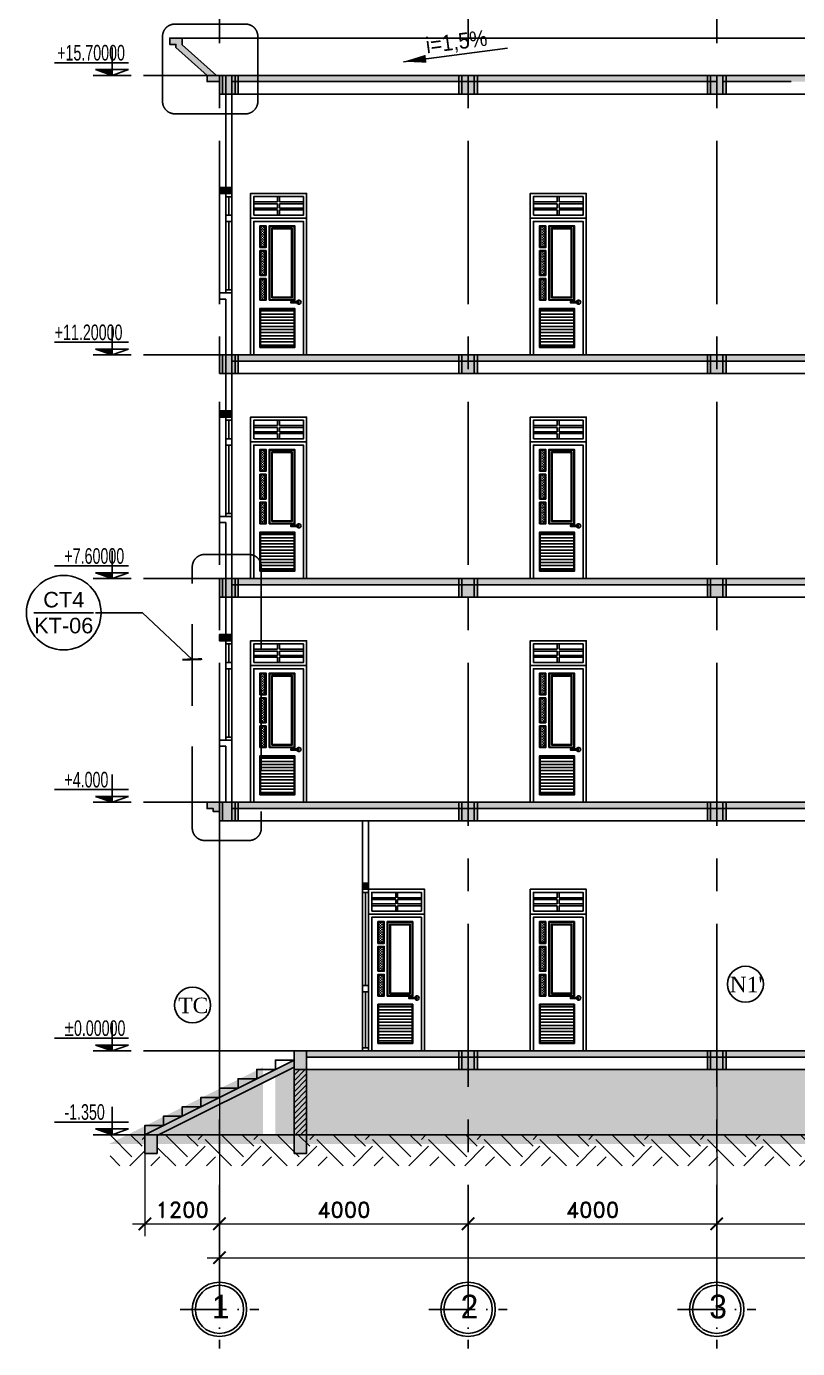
# Model space of a CAD drawing. Header units: inches. Extents: x 452443 to 881249, y 975131 to 1198310.
# Drawn here: x 695557 to 707962, y 1031718 to 1052999 of the extents above; entities that cross this region are included whole.
import ezdxf
from ezdxf.enums import TextEntityAlignment as Align

# ---------------------------------------------------------------- set-up
doc = ezdxf.new("R2010")
doc.units = ezdxf.units.IN
doc.header["$LTSCALE"] = 3.5
doc.header["$MEASUREMENT"] = 0
for name, pattern in [('ACAD_ISO10W100', [18, 12, -3, 0, -3]), ('CENTER', [2, 1.25, -0.25, 0.25, -0.25]), ('HIDDEN', [0.375, 0.25, -0.125])]:
    doc.linetypes.add(name, pattern=pattern)
for name, color, linetype in [('cot', 1, 'Continuous'), ('CUA', 4, 'Continuous'), ('DOOR-84', 84, 'Continuous'), ('GHICHU', 40, 'Continuous'), ('HA', 8, 'Continuous'), ('hatch', 4, 'Continuous'), ('Mui ten', 9, 'Continuous'), ('N-THAY2', 2, 'Continuous'), ('Netthay_126', 126, 'Continuous'), ('NOI THAT', 42, 'Continuous'), ('phong', 2, 'Continuous'), ('text', 3, 'Continuous'), ('thuocdo', 3, 'Continuous'), ('Truc', 252, 'Continuous'), ('VISIONABLE-LINE126', 126, 'Continuous')]:
    doc.layers.add(name, color=color, linetype=linetype)
doc.styles.add('chu 1', font='VHELVEN0.TTF')
doc.styles.add('CHUGHICHU', font='VTIMESN0.TTF')
doc.styles.add('ghichu25', font='VHELVEN0.TTF', dxfattribs={"width": 0.9})
doc.styles.add('KICHTHUOC', font='VHELVCN0.TTF')
doc.styles.add('romand', font='romand.shx')
doc.styles.get("Standard").update_dxf_attribs({"font": 'times.ttf'})
doc.styles.add('STYLE5', font='VAVON_.TTF')
doc.dimstyles.new('50', dxfattribs={"dimscale": 75, "dimtxt": 2.5, "dimasz": 30, "dimexe": 2, "dimexo": 0, "dimgap": 1, "dimtad": 1, "dimdec": 0, "dimdsep": 46, "dimtxsty": 'CHUGHICHU', "dimblk": 'ARCHTICK', "dimcen": 1.5, "dimdle": 2, "dimclrd": 256, "dimclre": 256, "dimclrt": 7, "dimadec": 0, "dimazin": 0, "dimtfac": 1, "dimtdec": 0, "dimtofl": 0, "dimtmove": 2, "dimatfit": 3, "dimldrblk": 'ARCHTICK', "dimfxl": 1, "dimtolj": 1, "dimtzin": 0, "dimlwd": -1, "dimlwe": -1, "dimarcsym": 0})
doc.dimstyles.new('TL100', dxfattribs={"dimscale": 100, "dimtxt": 2.5, "dimasz": 2, "dimexe": 2, "dimexo": 1, "dimgap": 1, "dimtad": 1, "dimdec": 0, "dimzin": 0, "dimdsep": 46, "dimtxsty": 'romand', "dimblk": 'ARCHTICK', "dimcen": 2, "dimdle": 2, "dimclrd": 256, "dimclre": 256, "dimclrt": 7, "dimadec": 0, "dimazin": 0, "dimtfac": 0.004, "dimtdec": 0, "dimtmove": 2, "dimatfit": 3, "dimfxl": 1, "dimtolj": 1, "dimtzin": 0, "dimlwd": 20, "dimlwe": 20, "dimarcsym": 1})

# ---------------------------------------------------------------- blocks, each defined once
blk = doc.blocks.new('truc tron')
at = {"layer": 'DOOR-84', "linetype": 'ACAD_ISO10W100', "ltscale": 20}
for p, q in [((0, -710), (0, 710)), ((710, 0), (-710, 0))]:
    blk.add_line(p, q, dxfattribs=at)
at = {"layer": 'DOOR-84', "linetype": 'Continuous'}
blk.add_circle((0, 0), 492, dxfattribs=at)
at = {"layer": 'NOI THAT', "linetype": 'Continuous'}
blk.add_circle((0, 0), 437, dxfattribs=at)
blk = doc.blocks.new('cuadi900x2600')
at = {"layer": 'CUA'}
h = blk.add_hatch(dxfattribs=at)
h.set_pattern_fill('ANSI31', color=256, scale=400, angle=315, style=0)
h.set_pattern_definition([(0, (150, 120), (2e-14, 50), [])])
h.paths.add_polyline_path([(700, 739), (160, 739), (160, 130), (700, 130)])
at = {"layer": 'hatch'}
h = blk.add_hatch(dxfattribs=at)
h.set_pattern_fill('CROSS', color=256, scale=80, style=0)
h.set_pattern_definition([(0, (21608.668, -13677.254), (20, 20), [10, -30]), (90, (21613.668, -13682.254), (-20, 20), [10, -30])])
h.paths.add_polyline_path([(160, 1740), (240, 1740), (240, 2070), (160, 2070)])
h.paths.add_polyline_path([(160, 1290), (240, 1290), (240, 1670), (160, 1670)])
h.paths.add_polyline_path([(160, 890), (240, 890), (240, 1220), (160, 1220)])
at = {"layer": 'CUA'}
for p, q in [((50, 2465), (435, 2465)), ((50, 2435), (435, 2435)), ((50, 2365), (435, 2365)), ((465, 2465), (850, 2465)), ((465, 2435), (850, 2435)), ((465, 2365), (850, 2365)), ((50, 2335), (435, 2335)), ((465, 2335), (850, 2335))]:
    blk.add_line(p, q, dxfattribs=at)
for points in [[(0, 2200), (900, 2200), (900, 2600), (0, 2600)], [(50, 2250), (850, 2250), (850, 2550), (50, 2550)], [(0, 0), (900, 0), (900, 2200), (0, 2200)], [(50, 0), (850, 0), (850, 2150), (50, 2150)], [(150, 1730), (250, 1730), (250, 2080), (150, 2080)], [(300, 880), (710, 880), (710, 2080), (300, 2080)], [(150, 1280), (250, 1280), (250, 1680), (150, 1680)], [(150, 880), (250, 880), (250, 1230), (150, 1230)], [(778, 860), (647, 860), (647, 840), (778, 840)], [(778, 860), (647, 860), (647, 840), (778, 840)], [(150, 120), (710, 120), (710, 749), (150, 749)]]:
    blk.add_lwpolyline(points, close=True, dxfattribs=at)
for points in [[(450, 2550), (50, 2550)], [(435, 2550), (435, 2465)], [(435, 2435), (435, 2365)], [(450, 2550), (850, 2550)], [(465, 2550), (465, 2465)], [(465, 2435), (465, 2365)], [(435, 2335), (435, 2250)], [(465, 2335), (465, 2250)]]:
    blk.add_lwpolyline(points, dxfattribs=at)
blk.add_arc((778, 850), 33.7, 196.9172, 163.0828, dxfattribs=at)
blk.add_arc((778, 850), 33.7, 196.9172, 163.0828, dxfattribs=at)
at = {"layer": 'HA', "ltscale": 50}
for points in [[(160, 1740), (240, 1740), (240, 2070), (160, 2070)], [(310, 890), (700, 890), (700, 2070), (310, 2070)], [(340, 920), (670, 920), (670, 2040), (340, 2040)], [(350, 930), (660, 930), (660, 2030), (350, 2030)], [(160, 1290), (240, 1290), (240, 1670), (160, 1670)], [(160, 890), (240, 890), (240, 1220), (160, 1220)], [(160, 130), (700, 130), (700, 739), (160, 739)]]:
    blk.add_lwpolyline(points, close=True, dxfattribs=at)
blk = doc.blocks.new('dodoc')
at = {"layer": 'N-THAY2', "ltscale": 50}
blk.add_line((1320, 0), (0, 0), dxfattribs=at)
blk.add_lwpolyline([(0, 0, 0, 100, 0), (286, 0, 100, 100, 0)], format="xyseb", dxfattribs=at)
at = {"layer": 'N-THAY2', "color": 7, "ltscale": 50, "style": 'ghichu25', "width": 0.9}
blk.add_attdef('I=1,5%', (386, 112), '', height=200, dxfattribs=at)
blk = doc.blocks.new('_ArchTick')
at = {"color": 0, "linetype": 'ByBlock', "const_width": 0.15}
blk.add_lwpolyline([(-0.5, -0.5), (0.5, 0.5)], dxfattribs=at)
blk = doc.blocks.new('*D2232')
at = {"layer": 'DEFPOINTS', "color": 0}
for p in [(698662, 1037101), (702662, 1033726), (702662, 1033048)]:
    blk.add_point(p, dxfattribs=at)
at = {"layer": 'thuocdo', "lineweight": 20}
for p, q in [((698662, 1037001), (698662, 1033526)), ((702662, 1033148), (702662, 1033926)), ((698462, 1033726), (702862, 1033726))]:
    blk.add_line(p, q, dxfattribs=at)
at = {"layer": 'thuocdo', "lineweight": 20, "xscale": 200, "yscale": 200, "zscale": 200, "rotation": 180}
blk.add_blockref('_ArchTick', (698662, 1033726), dxfattribs=at)
at = {"layer": 'thuocdo', "lineweight": 20, "xscale": 200, "yscale": 200, "zscale": 200}
blk.add_blockref('_ArchTick', (702662, 1033726), dxfattribs=at)
at = {"layer": 'thuocdo', "color": 7, "insert": (700662, 1033951), "char_height": 250, "attachment_point": 5, "style": 'romand'}
blk.add_mtext('\\A1;4000', dxfattribs=at)
blk = doc.blocks.new('*D2233')
at = {"layer": 'DEFPOINTS', "color": 0}
for p in [(706662, 1036784), (706662, 1033726), (702662, 1033048)]:
    blk.add_point(p, dxfattribs=at)
at = {"layer": 'thuocdo', "lineweight": 20}
for p, q in [((706662, 1036684), (706662, 1033526)), ((702662, 1033148), (702662, 1033926)), ((702462, 1033726), (706862, 1033726))]:
    blk.add_line(p, q, dxfattribs=at)
at = {"layer": 'thuocdo', "lineweight": 20, "xscale": 200, "yscale": 200, "zscale": 200, "rotation": 180}
blk.add_blockref('_ArchTick', (702662, 1033726), dxfattribs=at)
at = {"layer": 'thuocdo', "lineweight": 20, "xscale": 200, "yscale": 200, "zscale": 200}
blk.add_blockref('_ArchTick', (706662, 1033726), dxfattribs=at)
at = {"layer": 'thuocdo', "color": 7, "insert": (704662, 1033951), "char_height": 250, "attachment_point": 5, "style": 'romand'}
blk.add_mtext('\\A1;4000', dxfattribs=at)
blk = doc.blocks.new('*D2234')
at = {"layer": 'DEFPOINTS', "color": 0}
for p in [(706662, 1036784), (710662, 1036784), (710662, 1033726)]:
    blk.add_point(p, dxfattribs=at)
at = {"layer": 'thuocdo', "lineweight": 20}
for p, q in [((706662, 1036684), (706662, 1033526)), ((710662, 1036684), (710662, 1033526)), ((706462, 1033726), (710862, 1033726))]:
    blk.add_line(p, q, dxfattribs=at)
at = {"layer": 'thuocdo', "lineweight": 20, "xscale": 200, "yscale": 200, "zscale": 200, "rotation": 180}
blk.add_blockref('_ArchTick', (706662, 1033726), dxfattribs=at)
at = {"layer": 'thuocdo', "lineweight": 20, "xscale": 200, "yscale": 200, "zscale": 200}
blk.add_blockref('_ArchTick', (710662, 1033726), dxfattribs=at)
at = {"layer": 'thuocdo', "color": 7, "insert": (708662, 1033951), "char_height": 250, "attachment_point": 5, "style": 'romand'}
blk.add_mtext('\\A1;4000', dxfattribs=at)
blk = doc.blocks.new('*D2248')
at = {"layer": 'DEFPOINTS', "color": 0}
for p in [(698662, 1034330), (727162, 1034330), (727162, 1033181)]:
    blk.add_point(p, dxfattribs=at)
at = {"layer": 'thuocdo', "lineweight": 20}
for p, q in [((698662, 1034230), (698662, 1032981)), ((727162, 1034230), (727162, 1032981)), ((698462, 1033181), (727362, 1033181))]:
    blk.add_line(p, q, dxfattribs=at)
at = {"layer": 'thuocdo', "lineweight": 20, "xscale": 200, "yscale": 200, "zscale": 200, "rotation": 180}
blk.add_blockref('_ArchTick', (698662, 1033181), dxfattribs=at)
at = {"layer": 'thuocdo', "lineweight": 20, "xscale": 200, "yscale": 200, "zscale": 200}
blk.add_blockref('_ArchTick', (727162, 1033181), dxfattribs=at)
at = {"layer": 'thuocdo', "color": 7, "insert": (712912, 1033406), "char_height": 250, "attachment_point": 5, "style": 'romand'}
blk.add_mtext('\\A1;28500', dxfattribs=at)
blk = doc.blocks.new('CD')
at = {"ltscale": 50}
blk.add_hatch(color=256, dxfattribs=at).paths.add_polyline_path([(0, 69), (0, 0), (197, 69)])
for p, q in [((0, 0), (0, 335)), ((-227, 0), (227, 0)), ((0, 0), (-197, 69)), ((197, 69), (-197, 69)), ((-196, 152), (688, 152)), ((0, 0), (197, 69))]:
    blk.add_line(p, q, dxfattribs=at)
at = {"layer": 'text', "style": 'KICHTHUOC', "width": 0.8}
blk.add_attdef('%%P0.000', (17, 179), '', height=150, dxfattribs=at)
blk = doc.blocks.new('*D2853')
at = {"layer": 'DEFPOINTS', "color": 0}
for p in [(697462, 1035235), (698662, 1035160), (698662, 1033726)]:
    blk.add_point(p, dxfattribs=at)
at = {"layer": 'thuocdo', "linetype": 'Continuous', "lineweight": 20}
for p, q in [((697462, 1035135), (697462, 1033526)), ((698662, 1035060), (698662, 1033526)), ((697262, 1033726), (698862, 1033726))]:
    blk.add_line(p, q, dxfattribs=at)
at = {"layer": 'thuocdo', "lineweight": 20, "xscale": 200, "yscale": 200, "zscale": 200, "rotation": 180}
blk.add_blockref('_ArchTick', (697462, 1033726), dxfattribs=at)
at = {"layer": 'thuocdo', "lineweight": 20, "xscale": 200, "yscale": 200, "zscale": 200}
blk.add_blockref('_ArchTick', (698662, 1033726), dxfattribs=at)
at = {"layer": 'thuocdo', "color": 7, "insert": (698062, 1033951), "char_height": 250, "attachment_point": 5, "style": 'romand'}
blk.add_mtext('\\A1;1200', dxfattribs=at)

msp = doc.modelspace()

# ---------------------------------------------------------------- hatches: boundary and pattern name
at = {"layer": 'cot'}
h = msp.add_hatch(color=256, dxfattribs=at)
h.dxf.hatch_style = 1
h.paths.add_polyline_path([(698662.3, 1052110.4), (698662.3, 1052210.4), (698611.8, 1052210.4), (698062.3, 1052704.9), (698062.3, 1052810.4), (697862.3, 1052810.4), (697862.3, 1052710.4), (697962.3, 1052710.4), (697962.3, 1052660.4), (698462.3, 1052210.4), (698462.3, 1052110.4)])
h = msp.add_hatch(color=256, dxfattribs=at)
h.dxf.hatch_style = 1
h.paths.add_polyline_path([(698862.3, 1052210.4), (698662.3, 1052210.4), (698662.3, 1051910.4), (698862.3, 1051910.4)])
h = msp.add_hatch(color=256, dxfattribs=at)
h.dxf.hatch_style = 1
h.paths.add_polyline_path([(698962.3, 1052210.4), (698662.3, 1052210.4), (698662.3, 1051910.4), (698962.3, 1051910.4)])
h = msp.add_hatch(color=256, dxfattribs=at)
h.dxf.hatch_style = 1
h.paths.add_polyline_path([(698912.3, 1052210.4), (698712.3, 1052210.4), (698712.3, 1051910.4), (698912.3, 1051910.4)])
h = msp.add_hatch(color=256, dxfattribs=at)
h.dxf.hatch_style = 1
h.paths.add_polyline_path([(698912.3, 1052210.4), (698712.3, 1052210.4), (698712.3, 1051910.4), (698912.3, 1051910.4)])
h = msp.add_hatch(color=256, dxfattribs=at)
h.dxf.hatch_style = 1
h.paths.add_polyline_path([(702562.3, 1052210.4), (698862.3, 1052210.4), (698862.3, 1052110.4), (702562.3, 1052110.4)])
h.paths.add_polyline_path([(706562.3, 1052210.4), (702762.3, 1052210.4), (702762.3, 1052110.4), (706562.3, 1052110.4)])
h = msp.add_hatch(color=256, dxfattribs=at)
h.dxf.hatch_style = 1
h.paths.add_polyline_path([(702812.3, 1052210.4), (702512.3, 1052210.4), (702512.3, 1051910.4), (702812.3, 1051910.4)])
h = msp.add_hatch(color=256, dxfattribs=at)
h.dxf.hatch_style = 1
h.paths.add_polyline_path([(702762.3, 1052210.4), (702562.3, 1052210.4), (702562.3, 1051910.4), (702762.3, 1051910.4)])
h = msp.add_hatch(color=256, dxfattribs=at)
h.dxf.hatch_style = 1
h.paths.add_polyline_path([(702762.3, 1052210.4), (702562.3, 1052210.4), (702562.3, 1051910.4), (702762.3, 1051910.4)])
h = msp.add_hatch(color=256, dxfattribs=at)
h.dxf.hatch_style = 1
h.paths.add_polyline_path([(706812.3, 1052210.4), (706512.3, 1052210.4), (706512.3, 1051910.4), (706812.3, 1051910.4)])
h = msp.add_hatch(color=256, dxfattribs=at)
h.dxf.hatch_style = 1
h.paths.add_polyline_path([(706762.3, 1052210.4), (706562.3, 1052210.4), (706562.3, 1051910.4), (706762.3, 1051910.4)])
h = msp.add_hatch(color=256, dxfattribs=at)
h.dxf.hatch_style = 1
h.paths.add_polyline_path([(706762.3, 1052210.4), (706562.3, 1052210.4), (706562.3, 1051910.4), (706762.3, 1051910.4)])
h = msp.add_hatch(color=256, dxfattribs=at)
h.dxf.hatch_style = 1
h.paths.add_polyline_path([(707862.3, 1052210.4), (706762.3, 1052210.4), (706762.3, 1052110.4), (707862.3, 1052110.4)])
h = msp.add_hatch(color=256, dxfattribs=at)
h.dxf.hatch_style = 1
h.paths.add_polyline_path([(710512.3, 1052210.4), (707562.3, 1052210.4), (707562.3, 1052110.4), (710512.3, 1052110.4)])
h.paths.add_polyline_path([(715012.3, 1052210.4), (710812.3, 1052210.4), (710812.3, 1052110.4), (715012.3, 1052110.4)])
h = msp.add_hatch(color=256, dxfattribs=at)
h.dxf.hatch_style = 1
h.paths.add_polyline_path([(698662.3, 1050408.6), (698862.3, 1050408.6), (698862.3, 1050308.6), (698662.3, 1050308.6)])
h = msp.add_hatch(color=256, dxfattribs=at)
h.dxf.hatch_style = 1
h.paths.add_polyline_path([(706262.3, 1047710.4), (702262.3, 1047710.4), (702262.3, 1047610.4), (706262.3, 1047610.4)])
h.paths.add_polyline_path([(710562.3, 1047710.4), (706262.3, 1047710.4), (706262.3, 1047610.4), (710562.3, 1047610.4)])
h.paths.add_polyline_path([(715062.3, 1047710.4), (710762.3, 1047710.4), (710762.3, 1047610.4), (715062.3, 1047610.4)])
h.paths.add_polyline_path([(719562.3, 1047710.4), (715262.3, 1047710.4), (715262.3, 1047610.4), (719562.3, 1047610.4)])
h.paths.add_polyline_path([(723562.3, 1047710.4), (719562.3, 1047710.4), (719562.3, 1047610.4), (723562.3, 1047610.4)])
h.paths.add_polyline_path([(698662.3, 1047710.4), (698662.3, 1047610.4), (702262.3, 1047610.4), (702262.3, 1047710.4)])
h.paths.add_polyline_path([(727162.3, 1047610.4), (727162.3, 1047710.4), (723562.3, 1047710.4), (723562.3, 1047610.4)])
h = msp.add_hatch(color=256, dxfattribs=at)
h.dxf.hatch_style = 1
h.paths.add_polyline_path([(698862.3, 1047710.4), (698662.3, 1047710.4), (698662.3, 1047410.4), (698862.3, 1047410.4)])
h = msp.add_hatch(color=256, dxfattribs=at)
h.dxf.hatch_style = 1
h.paths.add_polyline_path([(698962.3, 1047710.4), (698662.3, 1047710.4), (698662.3, 1047410.4), (698962.3, 1047410.4)])
h = msp.add_hatch(color=256, dxfattribs=at)
h.dxf.hatch_style = 1
h.paths.add_polyline_path([(698962.3, 1047710.4), (698662.3, 1047710.4), (698662.3, 1047410.4), (698962.3, 1047410.4)])
h = msp.add_hatch(color=256, dxfattribs=at)
h.dxf.hatch_style = 1
h.paths.add_polyline_path([(698912.3, 1047710.4), (698712.3, 1047710.4), (698712.3, 1047410.4), (698912.3, 1047410.4)])
h = msp.add_hatch(color=256, dxfattribs=at)
h.dxf.hatch_style = 1
h.paths.add_polyline_path([(698912.3, 1047710.4), (698712.3, 1047710.4), (698712.3, 1047410.4), (698912.3, 1047410.4)])
h = msp.add_hatch(color=256, dxfattribs=at)
h.dxf.hatch_style = 1
h.paths.add_polyline_path([(698912.3, 1047710.4), (698712.3, 1047710.4), (698712.3, 1047410.4), (698912.3, 1047410.4)])
h = msp.add_hatch(color=256, dxfattribs=at)
h.dxf.hatch_style = 1
h.paths.add_polyline_path([(702812.3, 1047710.4), (702512.3, 1047710.4), (702512.3, 1047410.4), (702812.3, 1047410.4)])
h = msp.add_hatch(color=256, dxfattribs=at)
h.dxf.hatch_style = 1
h.paths.add_polyline_path([(702812.3, 1047710.4), (702512.3, 1047710.4), (702512.3, 1047410.4), (702812.3, 1047410.4)])
h = msp.add_hatch(color=256, dxfattribs=at)
h.dxf.hatch_style = 1
h.paths.add_polyline_path([(702762.3, 1047710.4), (702562.3, 1047710.4), (702562.3, 1047410.4), (702762.3, 1047410.4)])
h = msp.add_hatch(color=256, dxfattribs=at)
h.dxf.hatch_style = 1
h.paths.add_polyline_path([(702762.3, 1047710.4), (702562.3, 1047710.4), (702562.3, 1047410.4), (702762.3, 1047410.4)])
h = msp.add_hatch(color=256, dxfattribs=at)
h.dxf.hatch_style = 1
h.paths.add_polyline_path([(702762.3, 1047710.4), (702562.3, 1047710.4), (702562.3, 1047410.4), (702762.3, 1047410.4)])
h = msp.add_hatch(color=256, dxfattribs=at)
h.dxf.hatch_style = 1
h.paths.add_polyline_path([(706812.3, 1047710.4), (706512.3, 1047710.4), (706512.3, 1047410.4), (706812.3, 1047410.4)])
h = msp.add_hatch(color=256, dxfattribs=at)
h.dxf.hatch_style = 1
h.paths.add_polyline_path([(706812.3, 1047710.4), (706512.3, 1047710.4), (706512.3, 1047410.4), (706812.3, 1047410.4)])
h = msp.add_hatch(color=256, dxfattribs=at)
h.dxf.hatch_style = 1
h.paths.add_polyline_path([(706762.3, 1047710.4), (706562.3, 1047710.4), (706562.3, 1047410.4), (706762.3, 1047410.4)])
h = msp.add_hatch(color=256, dxfattribs=at)
h.dxf.hatch_style = 1
h.paths.add_polyline_path([(706762.3, 1047710.4), (706562.3, 1047710.4), (706562.3, 1047410.4), (706762.3, 1047410.4)])
h = msp.add_hatch(color=256, dxfattribs=at)
h.dxf.hatch_style = 1
h.paths.add_polyline_path([(706762.3, 1047710.4), (706562.3, 1047710.4), (706562.3, 1047410.4), (706762.3, 1047410.4)])
h = msp.add_hatch(color=256, dxfattribs=at)
h.dxf.hatch_style = 1
h.paths.add_polyline_path([(698662.3, 1046810.4), (698862.3, 1046810.4), (698862.3, 1046710.4), (698662.3, 1046710.4)])
h = msp.add_hatch(color=256, dxfattribs=at)
h.dxf.hatch_style = 1
h.paths.add_polyline_path([(706262.3, 1044110.4), (702062.3, 1044110.4), (702062.3, 1044010.4), (706262.3, 1044010.4)])
h.paths.add_polyline_path([(710562.3, 1044110.4), (706262.3, 1044110.4), (706262.3, 1044010.4), (710562.3, 1044010.4)])
h.paths.add_polyline_path([(715062.3, 1044110.4), (710762.3, 1044110.4), (710762.3, 1044010.4), (715062.3, 1044010.4)])
h.paths.add_polyline_path([(719562.3, 1044110.4), (715262.3, 1044110.4), (715262.3, 1044010.4), (719562.3, 1044010.4)])
h.paths.add_polyline_path([(723562.3, 1044110.4), (719562.3, 1044110.4), (719562.3, 1044010.4), (723562.3, 1044010.4)])
h.paths.add_polyline_path([(698662.3, 1044110.4), (698662.3, 1044010.4), (702062.3, 1044010.4), (702062.3, 1044110.4)])
h.paths.add_polyline_path([(727162.3, 1044010.4), (727162.3, 1044110.4), (723562.3, 1044110.4), (723562.3, 1044010.4)])
h = msp.add_hatch(color=256, dxfattribs=at)
h.dxf.hatch_style = 1
h.paths.add_polyline_path([(698862.3, 1044110.4), (698662.3, 1044110.4), (698662.3, 1043810.4), (698862.3, 1043810.4)])
h = msp.add_hatch(color=256, dxfattribs=at)
h.dxf.hatch_style = 1
h.paths.add_polyline_path([(698962.3, 1044110.4), (698662.3, 1044110.4), (698662.3, 1043810.4), (698962.3, 1043810.4)])
h = msp.add_hatch(color=256, dxfattribs=at)
h.dxf.hatch_style = 1
h.paths.add_polyline_path([(698912.3, 1044110.4), (698712.3, 1044110.4), (698712.3, 1043810.4), (698912.3, 1043810.4)])
h = msp.add_hatch(color=256, dxfattribs=at)
h.dxf.hatch_style = 1
h.paths.add_polyline_path([(698912.3, 1044110.4), (698712.3, 1044110.4), (698712.3, 1043810.4), (698912.3, 1043810.4)])
h = msp.add_hatch(color=256, dxfattribs=at)
h.dxf.hatch_style = 1
h.paths.add_polyline_path([(698912.3, 1044110.4), (698712.3, 1044110.4), (698712.3, 1043810.4), (698912.3, 1043810.4)])
h = msp.add_hatch(color=256, dxfattribs=at)
h.dxf.hatch_style = 1
h.paths.add_polyline_path([(702812.3, 1044110.4), (702512.3, 1044110.4), (702512.3, 1043810.4), (702812.3, 1043810.4)])
h = msp.add_hatch(color=256, dxfattribs=at)
h.dxf.hatch_style = 1
h.paths.add_polyline_path([(702762.3, 1044110.4), (702562.3, 1044110.4), (702562.3, 1043810.4), (702762.3, 1043810.4)])
h = msp.add_hatch(color=256, dxfattribs=at)
h.dxf.hatch_style = 1
h.paths.add_polyline_path([(702762.3, 1044110.4), (702562.3, 1044110.4), (702562.3, 1043810.4), (702762.3, 1043810.4)])
h = msp.add_hatch(color=256, dxfattribs=at)
h.dxf.hatch_style = 1
h.paths.add_polyline_path([(702762.3, 1044110.4), (702562.3, 1044110.4), (702562.3, 1043810.4), (702762.3, 1043810.4)])
h = msp.add_hatch(color=256, dxfattribs=at)
h.dxf.hatch_style = 1
h.paths.add_polyline_path([(706812.3, 1044110.4), (706512.3, 1044110.4), (706512.3, 1043810.4), (706812.3, 1043810.4)])
h = msp.add_hatch(color=256, dxfattribs=at)
h.dxf.hatch_style = 1
h.paths.add_polyline_path([(706762.3, 1044110.4), (706562.3, 1044110.4), (706562.3, 1043810.4), (706762.3, 1043810.4)])
h = msp.add_hatch(color=256, dxfattribs=at)
h.dxf.hatch_style = 1
h.paths.add_polyline_path([(706762.3, 1044110.4), (706562.3, 1044110.4), (706562.3, 1043810.4), (706762.3, 1043810.4)])
h = msp.add_hatch(color=256, dxfattribs=at)
h.dxf.hatch_style = 1
h.paths.add_polyline_path([(706762.3, 1044110.4), (706562.3, 1044110.4), (706562.3, 1043810.4), (706762.3, 1043810.4)])
h = msp.add_hatch(color=256, dxfattribs=at)
h.dxf.hatch_style = 1
h.paths.add_polyline_path([(698662.3, 1043210.4), (698862.3, 1043210.4), (698862.3, 1043110.4), (698662.3, 1043110.4)])
h = msp.add_hatch(color=256, dxfattribs=at)
h.dxf.hatch_style = 1
h.paths.add_polyline_path([(698662.3, 1040510.4), (698462.3, 1040510.4), (698462.3, 1040410.4), (698562.3, 1040410.4), (698562.3, 1040360.4), (698662.3, 1040360.4)])
h.paths.add_polyline_path([(706062.3, 1040510.4), (702262.3, 1040510.4), (702262.3, 1040410.4), (706062.3, 1040410.4)])
h.paths.add_polyline_path([(710562.3, 1040510.4), (706062.3, 1040510.4), (706062.3, 1040410.4), (710562.3, 1040410.4)])
h.paths.add_polyline_path([(715062.3, 1040510.4), (710762.3, 1040510.4), (710762.3, 1040410.4), (715062.3, 1040410.4)])
h.paths.add_polyline_path([(719562.3, 1040510.4), (715262.3, 1040510.4), (715262.3, 1040410.4), (719562.3, 1040410.4)])
h.paths.add_polyline_path([(723562.3, 1040510.4), (719562.3, 1040510.4), (719562.3, 1040410.4), (723562.3, 1040410.4)])
h.paths.add_polyline_path([(727362.3, 1040510.4), (727162.3, 1040510.4), (727162.3, 1040360.4), (727262.3, 1040360.4), (727262.3, 1040410.4), (727362.3, 1040410.4)])
h.paths.add_polyline_path([(727162.3, 1040410.4), (727162.3, 1040510.4), (723562.3, 1040510.4), (723562.3, 1040410.4)])
h.paths.add_polyline_path([(698662.3, 1040510.4), (698662.3, 1040410.4), (702262.3, 1040410.4), (702262.3, 1040510.4)])
h = msp.add_hatch(color=256, dxfattribs=at)
h.dxf.hatch_style = 1
h.paths.add_polyline_path([(698862.3, 1040510.4), (698662.3, 1040510.4), (698662.3, 1040210.4), (698862.3, 1040210.4)])
h = msp.add_hatch(color=256, dxfattribs=at)
h.dxf.hatch_style = 1
h.paths.add_polyline_path([(698962.3, 1040510.4), (698662.3, 1040510.4), (698662.3, 1040210.4), (698962.3, 1040210.4)])
h = msp.add_hatch(color=256, dxfattribs=at)
h.dxf.hatch_style = 1
h.paths.add_polyline_path([(698912.3, 1040510.4), (698712.3, 1040510.4), (698712.3, 1040210.4), (698912.3, 1040210.4)])
h = msp.add_hatch(color=256, dxfattribs=at)
h.dxf.hatch_style = 1
h.paths.add_polyline_path([(698912.3, 1040510.4), (698712.3, 1040510.4), (698712.3, 1040210.4), (698912.3, 1040210.4)])
h = msp.add_hatch(color=256, dxfattribs=at)
h.dxf.hatch_style = 1
h.paths.add_polyline_path([(698912.3, 1040510.4), (698712.3, 1040510.4), (698712.3, 1040210.4), (698912.3, 1040210.4)])
h = msp.add_hatch(color=256, dxfattribs=at)
h.dxf.hatch_style = 1
h.paths.add_polyline_path([(702812.3, 1040510.4), (702512.3, 1040510.4), (702512.3, 1040210.4), (702812.3, 1040210.4)])
h = msp.add_hatch(color=256, dxfattribs=at)
h.dxf.hatch_style = 1
h.paths.add_polyline_path([(702762.3, 1040510.4), (702562.3, 1040510.4), (702562.3, 1040210.4), (702762.3, 1040210.4)])
h = msp.add_hatch(color=256, dxfattribs=at)
h.dxf.hatch_style = 1
h.paths.add_polyline_path([(702762.3, 1040510.4), (702562.3, 1040510.4), (702562.3, 1040210.4), (702762.3, 1040210.4)])
h = msp.add_hatch(color=256, dxfattribs=at)
h.dxf.hatch_style = 1
h.paths.add_polyline_path([(702762.3, 1040510.4), (702562.3, 1040510.4), (702562.3, 1040210.4), (702762.3, 1040210.4)])
h = msp.add_hatch(color=256, dxfattribs=at)
h.dxf.hatch_style = 1
h.paths.add_polyline_path([(706812.3, 1040510.4), (706512.3, 1040510.4), (706512.3, 1040210.4), (706812.3, 1040210.4)])
h = msp.add_hatch(color=256, dxfattribs=at)
h.dxf.hatch_style = 1
h.paths.add_polyline_path([(706762.3, 1040510.4), (706562.3, 1040510.4), (706562.3, 1040210.4), (706762.3, 1040210.4)])
h = msp.add_hatch(color=256, dxfattribs=at)
h.dxf.hatch_style = 1
h.paths.add_polyline_path([(706762.3, 1040510.4), (706562.3, 1040510.4), (706562.3, 1040210.4), (706762.3, 1040210.4)])
h = msp.add_hatch(color=256, dxfattribs=at)
h.dxf.hatch_style = 1
h.paths.add_polyline_path([(706762.3, 1040510.4), (706562.3, 1040510.4), (706562.3, 1040210.4), (706762.3, 1040210.4)])
h = msp.add_hatch(color=256, dxfattribs=at)
h.dxf.hatch_style = 1
h.paths.add_polyline_path([(701062.3, 1039210.4), (700962.3, 1039210.4), (700962.3, 1039110.4), (701062.3, 1039110.4)])
h = msp.add_hatch(color=256, dxfattribs=at)
h.dxf.hatch_style = 1
h.paths.add_polyline_path([(699862.3, 1036248.6), (699862.3, 1036360.4), (697462.3, 1035160.4), (697662.3, 1035160.4), (697685.9, 1035160.4)])
h = msp.add_hatch(color=256, dxfattribs=at)
h.dxf.hatch_style = 1
h.paths.add_polyline_path([(700062.3, 1036510.4), (699862.3, 1036510.4), (699862.3, 1036210.4), (700062.3, 1036210.4)])
h = msp.add_hatch(color=256, dxfattribs=at)
h.dxf.hatch_style = 1
h.paths.add_polyline_path([(723562.3, 1036510.4), (719562.3, 1036510.4), (719562.3, 1036410.4), (723562.3, 1036410.4)])
h.paths.add_polyline_path([(719562.3, 1036510.4), (715262.3, 1036510.4), (715262.3, 1036410.4), (719562.3, 1036410.4)])
h.paths.add_polyline_path([(715062.3, 1036510.4), (710762.3, 1036510.4), (710762.3, 1036410.4), (715062.3, 1036410.4)])
h.paths.add_polyline_path([(710562.3, 1036510.4), (706262.3, 1036510.4), (706262.3, 1036410.4), (710562.3, 1036410.4)])
h.paths.add_polyline_path([(706262.3, 1036510.4), (702062.3, 1036510.4), (702062.3, 1036410.4), (706262.3, 1036410.4)])
h.paths.add_polyline_path([(725962.3, 1036410.4), (725962.3, 1036510.4), (723562.3, 1036510.4), (723562.3, 1036410.4)])
h.paths.add_polyline_path([(699862.3, 1036510.4), (699862.3, 1036410.4), (702062.3, 1036410.4), (702062.3, 1036510.4)])
h = msp.add_hatch(color=256, dxfattribs=at)
h.dxf.hatch_style = 1
h.paths.add_polyline_path([(702812.3, 1036510.4), (702512.3, 1036510.4), (702512.3, 1036210.4), (702812.3, 1036210.4)])
h = msp.add_hatch(color=256, dxfattribs=at)
h.dxf.hatch_style = 1
h.paths.add_polyline_path([(702762.3, 1036510.4), (702562.3, 1036510.4), (702562.3, 1036210.4), (702762.3, 1036210.4)])
h = msp.add_hatch(color=256, dxfattribs=at)
h.dxf.hatch_style = 1
h.paths.add_polyline_path([(702762.3, 1036510.4), (702562.3, 1036510.4), (702562.3, 1036210.4), (702762.3, 1036210.4)])
h = msp.add_hatch(color=256, dxfattribs=at)
h.dxf.hatch_style = 1
h.paths.add_polyline_path([(702762.3, 1036510.4), (702562.3, 1036510.4), (702562.3, 1036210.4), (702762.3, 1036210.4)])
h = msp.add_hatch(color=256, dxfattribs=at)
h.dxf.hatch_style = 1
h.paths.add_polyline_path([(706812.3, 1036510.4), (706512.3, 1036510.4), (706512.3, 1036210.4), (706812.3, 1036210.4)])
h = msp.add_hatch(color=256, dxfattribs=at)
h.dxf.hatch_style = 1
h.paths.add_polyline_path([(706762.3, 1036510.4), (706562.3, 1036510.4), (706562.3, 1036210.4), (706762.3, 1036210.4)])
h = msp.add_hatch(color=256, dxfattribs=at)
h.dxf.hatch_style = 1
h.paths.add_polyline_path([(706762.3, 1036510.4), (706562.3, 1036510.4), (706562.3, 1036210.4), (706762.3, 1036210.4)])
h = msp.add_hatch(color=256, dxfattribs=at)
h.dxf.hatch_style = 1
h.paths.add_polyline_path([(706762.3, 1036510.4), (706562.3, 1036510.4), (706562.3, 1036210.4), (706762.3, 1036210.4)])
h = msp.add_hatch(color=256, dxfattribs=at)
h.dxf.hatch_style = 1
h.paths.add_polyline_path([(697462.3, 1035160.4), (697662.3, 1035160.4), (697662.3, 1034860.4), (697462.3, 1034860.4)])
h = msp.add_hatch(color=256, dxfattribs=at)
h.dxf.hatch_style = 1
h.paths.add_polyline_path([(700062.3, 1035160.4), (699862.3, 1035160.4), (699862.3, 1034860.4), (700062.3, 1034860.4)])
at = {"layer": 'hatch'}
h = msp.add_hatch(dxfattribs=at)
h.set_pattern_fill('AR-SAND', color=256, scale=10)
h.set_pattern_definition([(37.5, (825837.43, 964889.04), (-16.0003, 489.4132), [0, -386.08, 0, -431.8, 0, -412.75]), (7.5, (825837.43, 964889.04), (449.5233, 716.825), [0, -208.28, 0, -347.98, 0, -133.35]), (327.5, (825525, 964889.04), (790.9924, 1.4372), [0, -127, 0, -457.2, 0, -596.9]), (317.5, (825525, 964889.04), (763.5565, 222.9293), [0, -63.5, 0, -299.72, 0, -342.9])])
h.paths.add_polyline_path([(726262.3, 1035160.4), (726262.3, 1036210.4), (699562.3, 1036210.4), (699562.3, 1035160.4), (699362.3, 1035160.4), (699362.3, 1036248.6), (696885.9, 1035010.4), (728938.7, 1035010.4), (726462.3, 1036248.6), (726462.3, 1035160.4)])
h = msp.add_hatch(dxfattribs=at)
h.set_pattern_fill('ANSI31', color=256, scale=500)
h.set_pattern_definition([(45, (688109.96, 926872.924), (-44.194174, 44.194174), [])])
h.paths.add_polyline_path([(700062.3, 1036210.4), (699862.3, 1036210.4), (699862.3, 1035160.4), (700062.3, 1035160.4)])
h = msp.add_hatch(dxfattribs=at)
h.set_pattern_fill('EARTH', color=256, scale=100, angle=45)
h.set_pattern_definition([(45, (825837.43, 965039.04), (6e-14, 898.0256), [635, -635]), (45, (825669.06, 965207.4), (6e-14, 898.0256), [635, -635]), (45, (825500.7, 965375.8), (6e-14, 898.0256), [635, -635]), (135, (825500.7, 965488.05), (-898.0256, 6e-14), [635, -635]), (135, (825669.06, 965656.4), (-898.0256, 6e-14), [635, -635]), (135, (825837.43, 965824.8), (-898.0256, 6e-14), [635, -635])])
h.paths.add_polyline_path([(696901.2, 1035160.4), (696901.2, 1034660.4), (728841.5, 1034660.4), (728841.5, 1035160.4), (728362.3, 1035160.4), (728362.3, 1034860.4), (728162.3, 1034860.4), (728162.3, 1035154.5), (728162.3, 1035160.4), (697662.3, 1035148.6), (697662.3, 1035154.5), (697662.3, 1034866.3), (697462.3, 1034860.4), (697462.3, 1035160.4)])

# ---------------------------------------------------------------- linework, layer by layer
at = {"linetype": 'HIDDEN', "ltscale": 1500}
for points in [[(697946.1, 1051591.7), (699079.2, 1051591.7, 0.4142136), (699279.2, 1051791.7), (699279.2, 1052837, 0.4142136), (699079.2, 1053037), (697946.1, 1053037, 0.4142136), (697746.1, 1052837), (697746.1, 1051791.7, 0.4142136)], [(698424.7, 1044500.3), (699135.6, 1044500.3, -0.4142136), (699335.6, 1044300.3), (699335.6, 1040095.6, -0.4142136), (699135.6, 1039895.6), (698424.7, 1039895.6, -0.4142136), (698224.7, 1040095.6), (698224.7, 1044300.3, -0.4142136)]]:
    msp.add_lwpolyline(points, format="xyb", close=True, dxfattribs=at)
msp.add_circle((696156.8, 1043562.2), 600)
at = {"layer": 'cot'}
for points in [[(698662.3, 1052210.4), (698611.8, 1052210.4), (698062.3, 1052704.9), (698062.3, 1052810.4), (697862.3, 1052810.4), (697862.3, 1052710.4), (697962.3, 1052710.4), (697962.3, 1052660.4), (698462.3, 1052210.4), (698462.3, 1052110.4), (698662.3, 1052110.4), (698662.3, 1051910.4)], [(698862.3, 1052210.4), (706662.3, 1052210.4)], [(698862.3, 1052110.4), (706662.3, 1052110.4)], [(706762.3, 1052210.4), (707862.3, 1052210.4)], [(706762.3, 1052110.4), (707862.3, 1052110.4)], [(698762.3, 1050408.6), (698662.3, 1050408.6), (698662.3, 1050308.6), (698762.3, 1050308.6)], [(698862.3, 1050408.6), (698762.3, 1050408.6)], [(698862.3, 1050308.6), (698762.3, 1050308.6)], [(698862.3, 1047710.4), (726962.3, 1047710.4)], [(698862.3, 1047610.4), (726962.3, 1047610.4)], [(698862.3, 1044110.4), (726962.3, 1044110.4)], [(698862.3, 1044010.4), (726962.3, 1044010.4)], [(698862.3, 1040510.4), (726962.3, 1040510.4)], [(698862.3, 1040410.4), (726962.3, 1040410.4)], [(699862.3, 1036360.4), (697462.3, 1035160.4)], [(700062.3, 1036510.4), (725762.3, 1036510.4)], [(700062.3, 1036410.4), (725762.3, 1036410.4)], [(699862.3, 1036248.6), (697662.3, 1035148.6)]]:
    msp.add_lwpolyline(points, dxfattribs=at)
for points in [[(698662.3, 1051910.4), (698862.3, 1051910.4), (698862.3, 1052210.4), (698662.3, 1052210.4)], [(698662.3, 1051910.4), (698962.3, 1051910.4), (698962.3, 1052210.4), (698662.3, 1052210.4)], [(698712.3, 1051910.4), (698912.3, 1051910.4), (698912.3, 1052210.4), (698712.3, 1052210.4)], [(698712.3, 1051910.4), (698912.3, 1051910.4), (698912.3, 1052210.4), (698712.3, 1052210.4)], [(702512.3, 1051910.4), (702812.3, 1051910.4), (702812.3, 1052210.4), (702512.3, 1052210.4)], [(702562.3, 1051910.4), (702762.3, 1051910.4), (702762.3, 1052210.4), (702562.3, 1052210.4)], [(702562.3, 1051910.4), (702762.3, 1051910.4), (702762.3, 1052210.4), (702562.3, 1052210.4)], [(706512.3, 1051910.4), (706812.3, 1051910.4), (706812.3, 1052210.4), (706512.3, 1052210.4)], [(706562.3, 1051910.4), (706762.3, 1051910.4), (706762.3, 1052210.4), (706562.3, 1052210.4)], [(706562.3, 1051910.4), (706762.3, 1051910.4), (706762.3, 1052210.4), (706562.3, 1052210.4)], [(698862.3, 1050308.6), (698662.3, 1050308.6), (698662.3, 1050408.6), (698862.3, 1050408.6)], [(698662.3, 1047410.4), (698862.3, 1047410.4), (698862.3, 1047710.4), (698662.3, 1047710.4)], [(698662.3, 1047410.4), (698962.3, 1047410.4), (698962.3, 1047710.4), (698662.3, 1047710.4)], [(698662.3, 1047410.4), (698962.3, 1047410.4), (698962.3, 1047710.4), (698662.3, 1047710.4)], [(698712.3, 1047410.4), (698912.3, 1047410.4), (698912.3, 1047710.4), (698712.3, 1047710.4)], [(698712.3, 1047410.4), (698912.3, 1047410.4), (698912.3, 1047710.4), (698712.3, 1047710.4)], [(698712.3, 1047410.4), (698912.3, 1047410.4), (698912.3, 1047710.4), (698712.3, 1047710.4)], [(702512.3, 1047410.4), (702812.3, 1047410.4), (702812.3, 1047710.4), (702512.3, 1047710.4)], [(702512.3, 1047410.4), (702812.3, 1047410.4), (702812.3, 1047710.4), (702512.3, 1047710.4)], [(702562.3, 1047410.4), (702762.3, 1047410.4), (702762.3, 1047710.4), (702562.3, 1047710.4)], [(702562.3, 1047410.4), (702762.3, 1047410.4), (702762.3, 1047710.4), (702562.3, 1047710.4)], [(702562.3, 1047410.4), (702762.3, 1047410.4), (702762.3, 1047710.4), (702562.3, 1047710.4)], [(706512.3, 1047410.4), (706812.3, 1047410.4), (706812.3, 1047710.4), (706512.3, 1047710.4)], [(706512.3, 1047410.4), (706812.3, 1047410.4), (706812.3, 1047710.4), (706512.3, 1047710.4)], [(706562.3, 1047410.4), (706762.3, 1047410.4), (706762.3, 1047710.4), (706562.3, 1047710.4)], [(706562.3, 1047410.4), (706762.3, 1047410.4), (706762.3, 1047710.4), (706562.3, 1047710.4)], [(706562.3, 1047410.4), (706762.3, 1047410.4), (706762.3, 1047710.4), (706562.3, 1047710.4)], [(698862.3, 1046710.4), (698662.3, 1046710.4), (698662.3, 1046810.4), (698862.3, 1046810.4)], [(698662.3, 1043810.4), (698862.3, 1043810.4), (698862.3, 1044110.4), (698662.3, 1044110.4)], [(698662.3, 1043810.4), (698962.3, 1043810.4), (698962.3, 1044110.4), (698662.3, 1044110.4)], [(698712.3, 1043810.4), (698912.3, 1043810.4), (698912.3, 1044110.4), (698712.3, 1044110.4)], [(698712.3, 1043810.4), (698912.3, 1043810.4), (698912.3, 1044110.4), (698712.3, 1044110.4)], [(698712.3, 1043810.4), (698912.3, 1043810.4), (698912.3, 1044110.4), (698712.3, 1044110.4)], [(702512.3, 1043810.4), (702812.3, 1043810.4), (702812.3, 1044110.4), (702512.3, 1044110.4)], [(702562.3, 1043810.4), (702762.3, 1043810.4), (702762.3, 1044110.4), (702562.3, 1044110.4)], [(702562.3, 1043810.4), (702762.3, 1043810.4), (702762.3, 1044110.4), (702562.3, 1044110.4)], [(702562.3, 1043810.4), (702762.3, 1043810.4), (702762.3, 1044110.4), (702562.3, 1044110.4)], [(706512.3, 1043810.4), (706812.3, 1043810.4), (706812.3, 1044110.4), (706512.3, 1044110.4)], [(706562.3, 1043810.4), (706762.3, 1043810.4), (706762.3, 1044110.4), (706562.3, 1044110.4)], [(706562.3, 1043810.4), (706762.3, 1043810.4), (706762.3, 1044110.4), (706562.3, 1044110.4)], [(706562.3, 1043810.4), (706762.3, 1043810.4), (706762.3, 1044110.4), (706562.3, 1044110.4)], [(698862.3, 1043110.4), (698662.3, 1043110.4), (698662.3, 1043210.4), (698862.3, 1043210.4)], [(698662.3, 1040210.4), (698862.3, 1040210.4), (698862.3, 1040510.4), (698662.3, 1040510.4)], [(698662.3, 1040210.4), (698962.3, 1040210.4), (698962.3, 1040510.4), (698662.3, 1040510.4)], [(698712.3, 1040210.4), (698912.3, 1040210.4), (698912.3, 1040510.4), (698712.3, 1040510.4)], [(698712.3, 1040210.4), (698912.3, 1040210.4), (698912.3, 1040510.4), (698712.3, 1040510.4)], [(698712.3, 1040210.4), (698912.3, 1040210.4), (698912.3, 1040510.4), (698712.3, 1040510.4)], [(702512.3, 1040210.4), (702812.3, 1040210.4), (702812.3, 1040510.4), (702512.3, 1040510.4)], [(702562.3, 1040210.4), (702762.3, 1040210.4), (702762.3, 1040510.4), (702562.3, 1040510.4)], [(702562.3, 1040210.4), (702762.3, 1040210.4), (702762.3, 1040510.4), (702562.3, 1040510.4)], [(702562.3, 1040210.4), (702762.3, 1040210.4), (702762.3, 1040510.4), (702562.3, 1040510.4)], [(706512.3, 1040210.4), (706812.3, 1040210.4), (706812.3, 1040510.4), (706512.3, 1040510.4)], [(706562.3, 1040210.4), (706762.3, 1040210.4), (706762.3, 1040510.4), (706562.3, 1040510.4)], [(706562.3, 1040210.4), (706762.3, 1040210.4), (706762.3, 1040510.4), (706562.3, 1040510.4)], [(706562.3, 1040210.4), (706762.3, 1040210.4), (706762.3, 1040510.4), (706562.3, 1040510.4)], [(700962.3, 1039110.4), (701062.3, 1039110.4), (701062.3, 1039210.4), (700962.3, 1039210.4)], [(699862.3, 1036210.4), (700062.3, 1036210.4), (700062.3, 1036510.4), (699862.3, 1036510.4)], [(702512.3, 1036210.4), (702812.3, 1036210.4), (702812.3, 1036510.4), (702512.3, 1036510.4)], [(702562.3, 1036210.4), (702762.3, 1036210.4), (702762.3, 1036510.4), (702562.3, 1036510.4)], [(702562.3, 1036210.4), (702762.3, 1036210.4), (702762.3, 1036510.4), (702562.3, 1036510.4)], [(702562.3, 1036210.4), (702762.3, 1036210.4), (702762.3, 1036510.4), (702562.3, 1036510.4)], [(706512.3, 1036210.4), (706812.3, 1036210.4), (706812.3, 1036510.4), (706512.3, 1036510.4)], [(706562.3, 1036210.4), (706762.3, 1036210.4), (706762.3, 1036510.4), (706562.3, 1036510.4)], [(706562.3, 1036210.4), (706762.3, 1036210.4), (706762.3, 1036510.4), (706562.3, 1036510.4)], [(706562.3, 1036210.4), (706762.3, 1036210.4), (706762.3, 1036510.4), (706562.3, 1036510.4)], [(697662.3, 1034860.4), (697462.3, 1034860.4), (697462.3, 1035160.4), (697662.3, 1035160.4)], [(699862.3, 1034860.4), (700062.3, 1034860.4), (700062.3, 1035160.4), (699862.3, 1035160.4)]]:
    msp.add_lwpolyline(points, close=True, dxfattribs=at)
at = {"layer": 'DOOR-84'}
for points in [[(698862.3, 1048710.4), (698762.3, 1048710.4), (698762.3, 1050308.6), (698862.3, 1050308.6)], [(698862.3, 1045110.4), (698762.3, 1045110.4), (698762.3, 1046710.4), (698862.3, 1046710.4)], [(698862.3, 1041512.2), (698762.3, 1041512.2), (698762.3, 1043110.4), (698862.3, 1043110.4)], [(700962.3, 1036510.4), (701062.3, 1036510.4), (701062.3, 1039110.4), (700962.3, 1039110.4)]]:
    msp.add_lwpolyline(points, close=True, dxfattribs=at)
for points in [[(698862.3, 1050258.6), (698762.3, 1050258.6)], [(698812.3, 1050258.6), (698812.3, 1049958.6)], [(698862.3, 1049958.6), (698762.3, 1049958.6)], [(698862.3, 1049858.6), (698762.3, 1049858.6)], [(698812.3, 1049858.6), (698812.3, 1048758.6)], [(698862.3, 1048758.6), (698762.3, 1048758.6)], [(698862.3, 1046710.4), (698762.3, 1046710.4)], [(698862.3, 1046660.4), (698762.3, 1046660.4)], [(698812.3, 1046660.4), (698812.3, 1046360.4)], [(698862.3, 1046360.4), (698762.3, 1046360.4)], [(698862.3, 1046260.4), (698762.3, 1046260.4)], [(698812.3, 1046260.4), (698812.3, 1045160.4)], [(698862.3, 1045160.4), (698762.3, 1045160.4)], [(698862.3, 1045110.4), (698762.3, 1045110.4)], [(698862.3, 1043110.4), (698762.3, 1043110.4)], [(698862.3, 1043060.4), (698762.3, 1043060.4)], [(698812.3, 1043060.4), (698812.3, 1042760.4)], [(698862.3, 1042760.4), (698762.3, 1042760.4)], [(698862.3, 1042660.4), (698762.3, 1042660.4)], [(698812.3, 1042660.4), (698812.3, 1041560.4)], [(698862.3, 1041560.4), (698762.3, 1041560.4)], [(698862.3, 1041512.2), (698762.3, 1041512.2)], [(700962.3, 1039110.4), (701062.3, 1039110.4)], [(700962.3, 1039060.4), (701062.3, 1039060.4)], [(701012.3, 1039060.4), (701012.3, 1037560.4)], [(700962.3, 1037560.4), (701062.3, 1037560.4)], [(700962.3, 1037460.4), (701062.3, 1037460.4)], [(701012.3, 1037460.4), (701012.3, 1036560.4)], [(700962.3, 1036560.4), (701062.3, 1036560.4)], [(700962.3, 1036510.4), (701062.3, 1036510.4)]]:
    msp.add_lwpolyline(points, dxfattribs=at)
at = {"layer": 'Mui ten'}
msp.add_line((696636.9, 1043562.2), (695676.8, 1043562.2), dxfattribs=at)
at = {"layer": 'Netthay_126'}
msp.add_line((730213.2, 1035160.4), (697020.9, 1035160.4), dxfattribs=at)
at = {"layer": 'Netthay_126', "ltscale": 200}
for points in [[(703389.2, 1051179, 0, 100, 0), (703389.2, 1051473.1, 0, 0, 0), (703389.2, 1053377.9, 0, 0, 0)], [(707124.3, 1035163.1, 0, 100, 0), (707124.3, 1035457.3, 0, 0, 0), (707124.3, 1037294.7, 0, 0, 0)], [(698228.4, 1034347.7, 0, 100, 0), (698228.4, 1034641.8, 0, 0, 0), (698228.4, 1036958.4, 0, 0, 0)]]:
    msp.add_lwpolyline(points, format="xyseb", dxfattribs=at)
at = {"layer": 'Netthay_126'}
for points in [[(710512.3, 1052810.4), (698062.3, 1052810.4)], [(698862.3, 1051910.4), (715162.3, 1051910.4)], [(698862.3, 1047410.4), (726962.3, 1047410.4)], [(726962.3, 1043810.4), (698862.3, 1043810.4)], [(698662.3, 1040510.4), (698462.3, 1040510.4), (698462.3, 1040410.4), (698562.3, 1040410.4), (698562.3, 1040360.4), (698662.3, 1040360.4)], [(698662.3, 1040210.4), (698662.3, 1035910.4)], [(698862.3, 1040210.4), (726962.3, 1040210.4)], [(699862.3, 1036510.4), (699862.3, 1036360.4), (699562.3, 1036360.4), (699562.3, 1036210.4), (699262.3, 1036210.4), (699262.3, 1036060.4), (698962.3, 1036060.4), (698962.3, 1035910.4), (698662.3, 1035910.4), (698662.3, 1035760.4), (698362.3, 1035760.4), (698362.3, 1035610.4), (698062.3, 1035610.4), (698062.3, 1035610.4), (698062.3, 1035610.4), (698062.3, 1035460.4), (697762.3, 1035460.4), (697762.3, 1035310.4), (697462.3, 1035310.4), (697462.3, 1035160.4)], [(700062.3, 1036210.4), (725762.3, 1036210.4)]]:
    msp.add_lwpolyline(points, dxfattribs=at)
for centre in [(707124.3, 1037583), (698228.4, 1037246.6)]:
    msp.add_circle(centre, 288.2, dxfattribs=at)
at = {"layer": 'phong'}
for p, q in [((700962.3, 1040210.4), (700962.3, 1039210.4)), ((701062.3, 1040210.4), (701062.3, 1039210.4))]:
    msp.add_line(p, q, dxfattribs=at)
for points in [[(698762.3, 1050408.6), (698762.3, 1052210.4)], [(698862.3, 1050408.6), (698862.3, 1052210.4)], [(698762.3, 1048710.4), (698662.3, 1048710.4), (698662.3, 1048610.4), (698762.3, 1048610.4)], [(698862.3, 1048710.4), (698762.3, 1048710.4)], [(698862.3, 1046810.4), (698862.3, 1048710.4)], [(698762.3, 1046810.4), (698762.3, 1048610.4)], [(698762.3, 1046810.4), (698662.3, 1046810.4), (698662.3, 1046710.4), (698762.3, 1046710.4)], [(698862.3, 1046810.4), (698762.3, 1046810.4)], [(698762.3, 1045112.2), (698662.3, 1045112.2), (698662.3, 1045012.2), (698762.3, 1045012.2)], [(698862.3, 1045112.2), (698762.3, 1045112.2)], [(698862.3, 1043210.4), (698862.3, 1045112.2)], [(698762.3, 1043210.4), (698762.3, 1045012.2)], [(698762.3, 1043210.4), (698662.3, 1043210.4), (698662.3, 1043110.4), (698762.3, 1043110.4)], [(698862.3, 1043210.4), (698762.3, 1043210.4)], [(698762.3, 1041512.2), (698662.3, 1041512.2), (698662.3, 1041412.2), (698762.3, 1041412.2)], [(698862.3, 1041512.2), (698762.3, 1041512.2)], [(698862.3, 1040510.4), (698862.3, 1041512.2)], [(698762.3, 1040510.4), (698762.3, 1041412.2)], [(700962.3, 1039210.4), (701062.3, 1039210.4)], [(699862.3, 1036210.4), (699862.3, 1035160.4)], [(700062.3, 1036210.4), (700062.3, 1035160.4)]]:
    msp.add_lwpolyline(points, dxfattribs=at)
at = {"layer": 'Truc', "linetype": 'CENTER', "ltscale": 600}
msp.add_line((706662.3, 1055355.8), (706662.3, 1032980.8), dxfattribs=at)
for points in [[(698662.3, 1055355.8), (698662.3, 1032980.8)], [(702662.3, 1055355.8), (702662.3, 1032980.8)], [(697441.3, 1052210.4), (729852, 1052210.4)], [(697441.3, 1047710.4), (729852, 1047710.4)], [(697441.3, 1044110.4), (729852, 1044110.4)], [(697441.3, 1040510.4), (729852, 1040510.4)], [(697441.3, 1036510.4), (729852, 1036510.4)], [(697441.3, 1035160.4), (729852, 1035160.4)]]:
    msp.add_lwpolyline(points, dxfattribs=at)

# ---------------------------------------------------------------- block references
at = {"layer": 'GHICHU', "ltscale": 10}
ref = msp.add_blockref('CD', (696933.8, 1052210.4), dxfattribs=dict(at, xscale=-1.344000000273809, yscale=1.343999999458902, zscale=1.344))
ref.add_attrib('%%P0.000', '+15.70000', (696051.4, 1052450.5), dxfattribs={"layer": 'text', "height": 250, "style": 'KICHTHUOC', "width": 0.8})
ref = msp.add_blockref('CD', (696933.8, 1047710.4), dxfattribs=dict(at, xscale=-1.344000000273809, yscale=1.343999999458902, zscale=1.344))
ref.add_attrib('%%P0.000', '+11.20000', (696012.1, 1047950.5), dxfattribs={"layer": 'text', "height": 250, "style": 'KICHTHUOC', "width": 0.8})
ref = msp.add_blockref('CD', (696933.8, 1044110.4), dxfattribs=dict(at, xscale=-1.344000000273809, yscale=1.343999999458902, zscale=1.344))
ref.add_attrib('%%P0.000', '+7.60000', (696167.5, 1044350.5), dxfattribs={"layer": 'text', "height": 250, "style": 'KICHTHUOC', "width": 0.8})
ref = msp.add_blockref('CD', (696933.8, 1040510.4), dxfattribs=dict(at, xscale=-1.344000000273809, yscale=1.343999999458902, zscale=1.344))
ref.add_attrib('%%P0.000', '+4.000', (696167.5, 1040750.5), dxfattribs={"layer": 'text', "height": 250, "style": 'KICHTHUOC', "width": 0.8})
ref = msp.add_blockref('CD', (696933.8, 1036510.4), dxfattribs=dict(at, xscale=-1.344000000273809, yscale=1.343999999458902, zscale=1.344))
ref.add_attrib('%%P0.000', '%%P0.00000', (696167.5, 1036750.5), dxfattribs={"layer": 'text', "height": 250, "style": 'KICHTHUOC', "width": 0.8})
ref = msp.add_blockref('CD', (696933.8, 1035160.4), dxfattribs=dict(at, xscale=-1.344000000273809, yscale=1.343999999458902, zscale=1.344))
ref.add_attrib('%%P0.000', '-1.350', (696167.5, 1035400.5), dxfattribs={"layer": 'text', "height": 250, "style": 'KICHTHUOC', "width": 0.8})
at = {"layer": 'N-THAY2'}
ref = msp.add_blockref('dodoc', (701621.3, 1052431.1), dxfattribs=dict(at, xscale=1.280000000074673, yscale=1.280000000144355, zscale=1.280000000093092, rotation=7.410576087216266))
ref.add_attrib('I=1,5%', 'i=1,5%', (701998.8, 1052564), dxfattribs={"color": 7, "ltscale": 50, "height": 256, "rotation": 7.41058, "style": 'ghichu25', "width": 0.9})
at = {"layer": 'thuocdo'}
for p in [(699162.3, 1047710.4), (703662.3, 1047710.4), (699162.3, 1044110.4), (703662.3, 1044110.4), (699162.3, 1040510.4), (703662.3, 1040510.4), (701062.3, 1036510.4), (703662.3, 1036510.4)]:
    msp.add_blockref('cuadi900x2600', p, dxfattribs=at)
at = {"layer": 'VISIONABLE-LINE126', "linetype": 'Continuous', "xscale": 0.8886240000138059, "yscale": 0.8886240000138059, "zscale": 0.8886240000138059, "rotation": 180}
for p in [(698662.3, 1032349.5), (702662.3, 1032349.5), (706662.3, 1032349.5)]:
    msp.add_blockref('truc tron', p, dxfattribs=at)

# ---------------------------------------------------------------- texts
at = {"insert": (696156.8, 1043562.2), "char_height": 250, "width": 647.539, "attachment_point": 5, "style": 'chu 1'}
msp.add_mtext('CT4\\PKT-06', dxfattribs=at)
at = {"char_height": 250, "width": 489.6, "attachment_point": 2, "line_spacing_factor": 0.938532}
for s, insert in [("N1'", (707136, 1037702.7)), ('TC', (698240.1, 1037366.4))]:
    msp.add_mtext(s, dxfattribs=dict(at, insert=insert))
at = {"layer": 'text', "linetype": 'Continuous', "style": 'STYLE5'}
for s, p in [('1', (698684.1, 1032202.9)), ('2', (702684.1, 1032202.9)), ('3', (706684.1, 1032202.9))]:
    msp.add_text(s, height=382.5, dxfattribs=at).set_placement(p, align=Align.CENTER)

# ---------------------------------------------------------------- dimensions: what is measured, and where the dimension line sits
at = {"layer": 'thuocdo'}
for base, p1, p2, picture, middle in [((702662.3, 1033726.2), (698662.3, 1037100.9), (702662.3, 1033048.4), '*D2232', (700662.3, 1033951.2)), ((706662.3, 1033726.2), (702662.3, 1033048.4), (706662.3, 1036783.6), '*D2233', (704662.3, 1033951.2)), ((710662.3, 1033726.2), (706662.3, 1036783.6), (710662.3, 1036783.6), '*D2234', (708662.3, 1033951.2)), ((727162.3, 1033180.8), (698662.3, 1034330.4), (727162.3, 1034330.4), '*D2248', (712912.3, 1033405.8))]:
    dim = msp.add_linear_dim(base=base, p1=p1, p2=p2, dimstyle='TL100', override={"dimarcsym": 1}, dxfattribs=at)
    dim.commit()
    dim.dimension.update_dxf_attribs({"geometry": picture, "text_midpoint": middle})
dim = msp.add_linear_dim(base=(698662.3, 1033726.2), p1=(697462.3, 1035235.4), p2=(698662.3, 1035160.4), dimstyle='TL100', dxfattribs=at)
dim.commit()
dim.dimension.update_dxf_attribs({"geometry": '*D2853', "text_midpoint": (698062.3, 1033951.2)})

# ---------------------------------------------------------------- leaders
msp.add_leader([(698224.7, 1042810.8), (697426.1, 1043562.2), (696666.9, 1043562.2)], dimstyle='50', override={"dimasz": 3, "dimtad": 0})

doc.saveas('drawing.dxf')
